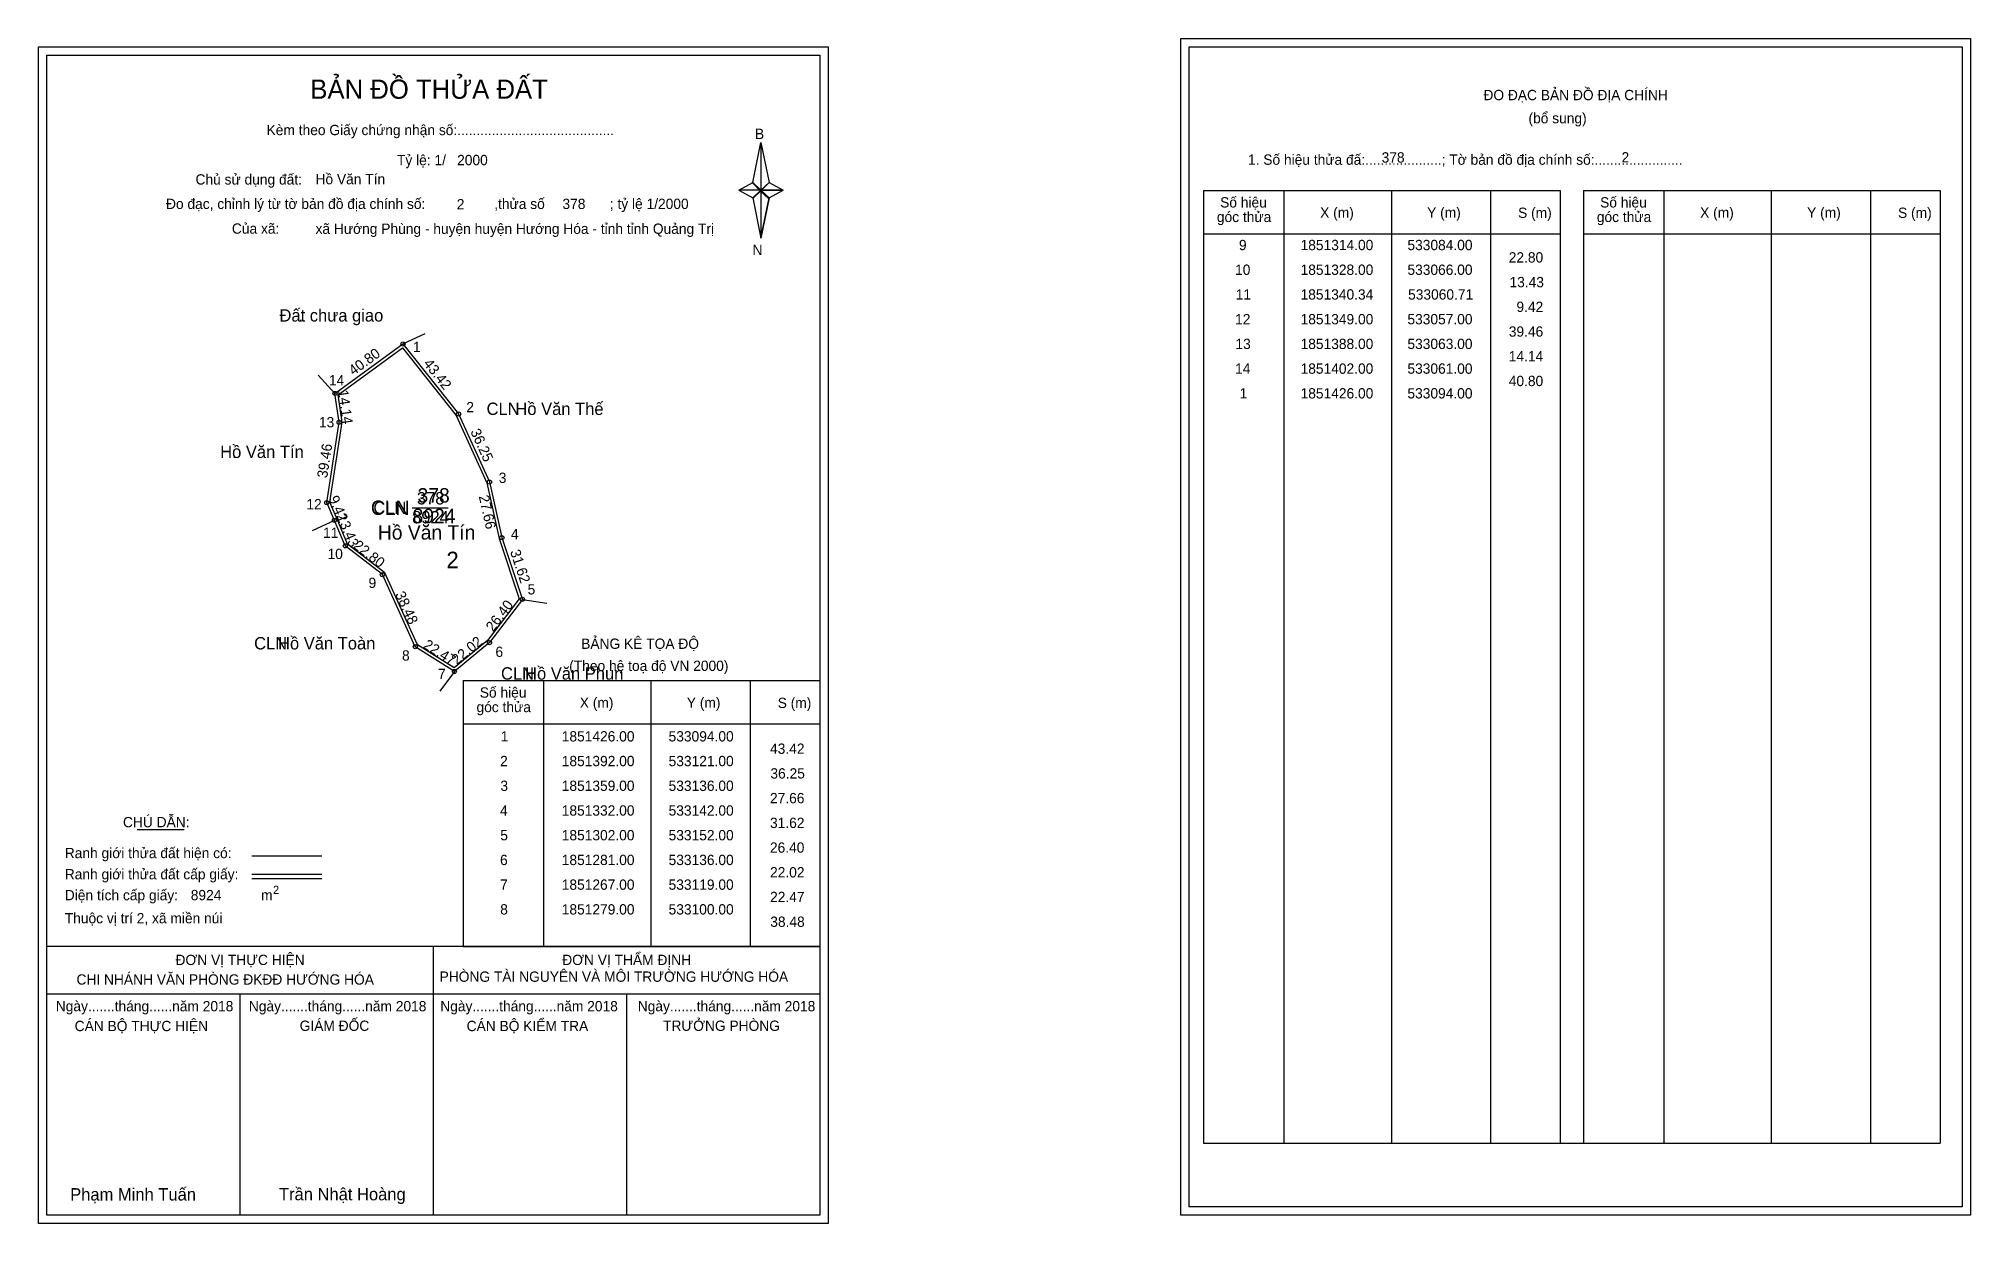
# Model space of a CAD drawing. Extents: x 532917 to 533855, y 1850999 to 1851574.
import ezdxf

# ---------------------------------------------------------------- set-up
doc = ezdxf.new("R2010")
doc.units = 0
for name, color, linetype in [('Level 1', 7, 'Continuous'), ('Level 10', 7, 'Continuous'), ('Level 11', 7, 'Continuous'), ('Level 13', 7, 'Continuous'), ('Level 2', 7, 'Continuous'), ('Level 27', 7, 'Continuous'), ('Level 3', 7, 'Continuous'), ('Level 36', 7, 'Continuous'), ('Level 4', 7, 'Continuous'), ('Level 49', 7, 'Continuous'), ('Level 5', 7, 'Continuous'), ('Level 53', 7, 'Continuous'), ('Level 55', 7, 'Continuous'), ('Level 6', 7, 'Continuous'), ('Level 60', 7, 'Continuous'), ('Level 63', 7, 'Continuous'), ('Level 7', 7, 'Continuous'), ('Level 9', 7, 'Continuous')]:
    doc.layers.add(name, color=color, linetype=linetype)

msp = doc.modelspace()

# ---------------------------------------------------------------- linework, layer by layer
at = {"layer": 'Level 1'}
for p, q in [((532921.09, 1851566.23), (532921.09, 1851566.23)), ((533475.74, 1851570.23), (533475.74, 1851570.23)), ((533263.94, 1851504.46), (533267.87, 1851523.74)), ((533267.87, 1851523.74), (533267.87, 1851500.69)), ((533267.87, 1851523.74), (533271.81, 1851504.46)), ((533257.05, 1851500.69), (533263.94, 1851504.46)), ((533263.94, 1851504.46), (533267.87, 1851500.69)), ((533267.58, 1851500.26), (533263.94, 1851504.02)), ((533267.87, 1851500.69), (533263.94, 1851497.01)), ((533267.58, 1851500.26), (533263.94, 1851496.57)), ((533263.94, 1851496.57), (533267.58, 1851500.26)), ((533263.94, 1851497.01), (533267.87, 1851477.29)), ((533271.51, 1851504.02), (533267.58, 1851500.26)), ((533267.58, 1851500.26), (533271.51, 1851504.02)), ((533271.51, 1851496.57), (533267.58, 1851500.26)), ((533271.81, 1851504.46), (533267.87, 1851500.69)), ((533267.87, 1851500.69), (533267.87, 1851477.29)), ((533267.87, 1851500.69), (533278.69, 1851500.69)), ((533267.87, 1851500.69), (533271.81, 1851497.01)), ((533271.81, 1851497.01), (533267.87, 1851477.29)), ((533271.81, 1851497.01), (533278.69, 1851500.69)), ((533482.8, 1851500.52), (533656.01, 1851500.52)), ((533521.98, 1851037.99), (533521.98, 1851500.52)), ((533574.13, 1851037.99), (533574.13, 1851500.52)), ((533622.07, 1851500.52), (533622.07, 1851037.99)), ((533656.01, 1851500.52), (533656.01, 1851037.99)), ((533667.32, 1851500.52), (533840.52, 1851500.52)), ((533706.5, 1851037.99), (533706.5, 1851500.52)), ((533758.64, 1851037.99), (533758.64, 1851500.52)), ((533806.59, 1851500.52), (533806.59, 1851037.99)), ((533840.52, 1851500.52), (533840.52, 1851037.99)), ((533482.8, 1851479.46), (533656.01, 1851479.46)), ((533667.32, 1851479.46), (533840.52, 1851479.46)), ((533123.28, 1851262.57), (533296.48, 1851262.57)), ((533162.46, 1851133.52), (533162.46, 1851262.57)), ((533214.6, 1851133.52), (533214.6, 1851262.57)), ((533262.55, 1851262.57), (533262.55, 1851133.52)), ((533123.28, 1851241.52), (533296.48, 1851241.52)), ((532964.93, 1851190.36), (532987.73, 1851190.36)), ((533020.66, 1851177.55), (533054.68, 1851177.55)), ((533020.66, 1851168.65), (533054.68, 1851168.65)), ((533020.66, 1851166.46), (533054.68, 1851166.46)), ((533134.75, 1851133.52), (532921.09, 1851133.52)), ((533296.48, 1851133.52), (533086.8, 1851133.52)), ((533108.79, 1851003.08), (533108.79, 1851133.52)), ((533123.28, 1851133.52), (533296.48, 1851133.52)), ((533296.49, 1851110.42), (532921.09, 1851110.42)), ((533014.94, 1851003.08), (533014.94, 1851110.42)), ((533202.64, 1851003.08), (533202.64, 1851110.42)), ((533482.8, 1851037.99), (533840.52, 1851037.99)), ((533296.48, 1851003.08), (533296.48, 1851003.08)), ((533851.14, 1851007.08), (533851.14, 1851007.08))]:
    msp.add_line(p, q, dxfattribs=at)
for points in [[(533263.94, 1851504.46), (533267.87, 1851523.74), (533267.87, 1851500.69)], [(533257.05, 1851500.69), (533263.94, 1851497.01), (533267.87, 1851500.69)], [(533267.87, 1851500.69), (533271.81, 1851504.46), (533278.69, 1851500.69)], [(533267.87, 1851500.69), (533267.87, 1851477.29), (533271.81, 1851497.01)]]:
    msp.add_lwpolyline(points, close=True, dxfattribs=at)
at = {"layer": 'Level 10'}
for points in [[(533061, 1851402), (533094, 1851426), (533121, 1851392), (533136, 1851359), (533142, 1851332), (533152, 1851302), (533136, 1851281), (533119, 1851267), (533100, 1851279), (533084, 1851314), (533066, 1851328), (533060.71, 1851340.34), (533057, 1851349), (533063, 1851388)], [(533062.51, 1851401.36), (533093.74, 1851424.08), (533119.8, 1851391.26), (533134.67, 1851358.55), (533140.65, 1851331.63), (533150.44, 1851302.26), (533134.98, 1851281.98), (533118.89, 1851268.72), (533101.1, 1851279.96), (533085.13, 1851314.89), (533067.14, 1851328.88), (533062, 1851340.89), (533058.44, 1851349.18), (533064.42, 1851387.99)]]:
    msp.add_lwpolyline(points, close=True, dxfattribs=at)
at = {"layer": 'Level 11'}
for centre in [(533094, 1851426), (533061, 1851402), (533061, 1851402), (533063, 1851388), (533121, 1851392), (533136, 1851359), (533057, 1851349), (533060.71, 1851340.34), (533066, 1851328), (533142, 1851332), (533084, 1851314), (533152, 1851302), (533136, 1851281), (533100, 1851279), (533119, 1851267)]:
    msp.add_circle(centre, 1, dxfattribs=at)
at = {"layer": 'Level 27'}
for p, q in [((533094, 1851426), (533104.84, 1851431.15)), ((533061, 1851402), (533052.82, 1851410.78)), ((533060.71, 1851340.34), (533049.87, 1851335.2)), ((533152, 1851302), (533163.85, 1851300.09)), ((533119, 1851267), (533111.84, 1851257.37))]:
    msp.add_line(p, q, dxfattribs=at)
at = {"layer": 'Level 3'}
for p, q in [((533482.8, 1851500.52), (533482.8, 1851037.99)), ((533667.32, 1851500.52), (533667.32, 1851037.99)), ((533123.28, 1851262.57), (533123.28, 1851133.52))]:
    msp.add_line(p, q, dxfattribs=at)
at = {"layer": 'Level 63'}
for points in [[(533471.74, 1851574.23), (533855.14, 1851574.23), (533855.14, 1851003.08), (533471.74, 1851003.08)], [(532917.09, 1851570.23), (533300.49, 1851570.23), (533300.49, 1850999.08), (532917.09, 1850999.08)], [(532921.09, 1851566.23), (533296.49, 1851566.23), (533296.49, 1851003.08), (532921.09, 1851003.08)], [(533475.74, 1851570.23), (533851.14, 1851570.23), (533851.14, 1851007.08), (533475.74, 1851007.08)]]:
    msp.add_lwpolyline(points, close=True, dxfattribs=at)
at = {"layer": 'Level 9'}
msp.add_line((533098.42, 1851346.5), (533115.88, 1851346.5), dxfattribs=at)

# ---------------------------------------------------------------- texts
at = {"layer": 'Level 1'}
for s, height, p in [('BẢN ĐỒ THỬA ĐẤT', 9.3313, (533049.02, 1851545.04)), ('ĐO ĐẠC BẢN ĐỒ ĐỊA CHÍNH', 5, (533618.69, 1851544.35)), ('(bổ sung)', 5, (533640.57, 1851533.11)), ('Kèm theo Giấy chứng nhận số:.........................................', 5, (533027.79, 1851527.38)), ('B', 5, (533264.96, 1851525.5)), ('1. Số hiệu thửa đấ:....................; Tờ bản đồ địa chính số:.......................', 5, (533504.35, 1851512.99)), ('Chủ sử dụng đất:', 5, (532993.27, 1851503.39)), ('Đo đạc, chỉnh lý từ tờ bản đồ địa chính số:                  ,thửa số                 ; tỷ lệ 1/2000', 5, (532978.95, 1851491.53)), ('Số hiệu', 5, (533490.83, 1851492.25)), ('Số hiệu', 5, (533675.35, 1851492.25)), ('góc thửa', 5, (533489.25, 1851485.19)), ('X (m)', 5, (533539.4, 1851487.3)), ('Y (m)', 5, (533591.35, 1851487.3)), ('S (m)', 5, (533635.51, 1851487.2)), ('góc thửa', 5, (533673.76, 1851485.19)), ('X (m)', 5, (533723.91, 1851487.3)), ('Y (m)', 5, (533775.87, 1851487.3)), ('S (m)', 5, (533820.02, 1851487.2)), ('Của xã:', 5, (533010.95, 1851479.53)), ('N', 5, (533263.76, 1851469.16)), ('BẢNG KÊ TỌA ĐỘ', 5, (533180.55, 1851277.98)), ('(Theo hệ toạ độ VN 2000)', 5, (533174.74, 1851267.26)), ('góc thửa', 5, (533129.73, 1851247.25)), ('Số hiệu', 5, (533131.31, 1851254.31)), ('X (m)', 5, (533179.87, 1851249.36)), ('Y (m)', 5, (533231.83, 1851249.36)), ('S (m)', 5, (533275.98, 1851249.26)), ('CHÚ DẪN:', 5, (532958.05, 1851191.37)), ('Ranh giới thửa đất hiện có:', 5, (532929.79, 1851176.37)), ('Ranh giới thửa đất cấp giấy:', 5, (532929.79, 1851166.09)), ('Diện tích cấp giấy:', 5, (532929.79, 1851155.93)), ('m', 5, (533025.1, 1851155.97)), ('2', 4, (533030.89, 1851158.99)), ('Thuộc vị trí 2, xã miền núi', 5, (532929.79, 1851144.73)), ('ĐƠN VỊ THỰC HIỆN', 5, (532983.56, 1851124.49)), ('ĐƠN VỊ THẨM ĐỊNH', 5, (533171.36, 1851124.49)), ('CHI NHÁNH VĂN PHÒNG ĐKĐĐ HƯỚNG HÓA', 5, (532935.47, 1851114.97)), ('PHÒNG TÀI NGUYÊN VÀ MÔI TRƯỜNG HƯỚNG HÓA', 5, (533111.81, 1851116.35)), ('Ngày.......tháng......năm 2018', 5, (532925.42, 1851102.02)), ('Ngày.......tháng......năm 2018', 5, (533019.17, 1851102.02)), ('Ngày.......tháng......năm 2018', 5, (533112.12, 1851102.02)), ('Ngày.......tháng......năm 2018', 5, (533208.03, 1851102.02)), ('CÁN BỘ THỰC HIỆN', 5, (532934.59, 1851092.39)), ('GIÁM ĐỐC', 5, (533043.85, 1851092.51)), ('CÁN BỘ KIỂM TRA', 5, (533124.93, 1851092.39)), ('TRƯỞNG PHÒNG', 5, (533220.31, 1851092.51)), ('Phạm Minh Tuấn', 6, (532932.41, 1851010.16)), ('Trần Nhật Hoàng', 6, (533033.79, 1851010.26))]:
    msp.add_text(s, height=height, dxfattribs=at).set_placement(p)
at = {"layer": 'Level 11'}
msp.add_text('Tỷ lệ: 1/', height=5, dxfattribs=at).set_placement((533091.1, 1851512.75))
at = {"layer": 'Level 13'}
for s, p in [('CLN', (533079.63, 1851343.5)), ('378', (533100.75, 1851348.1)), ('8924', (533098.44, 1851338.9))]:
    msp.add_text(s, height=6, dxfattribs=at).set_placement(p)
at = {"layer": 'Level 2'}
msp.add_text('Hồ Văn Tín', height=7, dxfattribs=at).set_placement((533081.81, 1851331.02))
at = {"layer": 'Level 3'}
msp.add_text('CLN', height=7, dxfattribs=at).set_placement((533078.42, 1851343))
at = {"layer": 'Level 36'}
for s, p in [('.', (533043.3, 1851436.88)), ('CLN', (533134.61, 1851391.53)), ('.', (533011.02, 1851370.67)), ('CLN', (533021.73, 1851277.7)), ('CLN', (533141.62, 1851263.05))]:
    msp.add_text(s, height=6, dxfattribs=at).set_placement(p)
at = {"layer": 'Level 4'}
msp.add_text('378', height=7, dxfattribs=at).set_placement((533101.1, 1851349))
at = {"layer": 'Level 49'}
for s, rotation, p in [('40.80', 36.02737, (533069.94, 1851410.48)), ('43.42', 308.45371, (533103.68, 1851416.38)), ('14.14', 278.1301, (533062.43, 1851403.33)), ('36.25', 294.44395, (533126.62, 1851383.51)), ('39.46', 81.25384, (533057.18, 1851360.67)), ('9.42', 293.19061, (533057.84, 1851351.1)), ('27.66', 282.52881, (533130.79, 1851352.04)), ('13.43', 293.20419, (533061.67, 1851342.16)), ('22.80', 322.12502, (533069.53, 1851327.28)), ('31.62', 288.43495, (533145.94, 1851325.24)), ('38.48', 294.56717, (533090.09, 1851304.53)), ('26.40', 52.69605, (533137.77, 1851285.96)), ('22.47', 327.72436, (533103.47, 1851278.7)), ('22.02', 39.47246, (533120.19, 1851270.05))]:
    msp.add_text(s, height=5, rotation=rotation, dxfattribs=at).set_placement(p)
at = {"layer": 'Level 5'}
msp.add_text('8924', height=7, dxfattribs=at).set_placement((533098.67, 1851339))
at = {"layer": 'Level 53'}
for s, p in [('9', (533499.95, 1851471.54)), ('1851314.00', (533529.89, 1851471.54)), ('533084.00', (533581.78, 1851471.54)), ('22.80', (533630.98, 1851465.54)), ('10', (533498.08, 1851459.54)), ('1851328.00', (533529.89, 1851459.54)), ('533066.00', (533581.78, 1851459.54)), ('11', (533498.4, 1851447.54)), ('1851340.34', (533529.88, 1851447.54)), ('533060.71', (533582.1, 1851447.54)), ('13.43', (533631.34, 1851453.54)), ('12', (533498.1, 1851435.54)), ('1851349.00', (533529.89, 1851435.54)), ('533057.00', (533581.78, 1851435.54)), ('9.42', (533634.72, 1851441.54)), ('39.46', (533631, 1851429.54)), ('13', (533498.26, 1851423.54)), ('1851388.00', (533529.89, 1851423.54)), ('533063.00', (533581.78, 1851423.54)), ('14.14', (533630.98, 1851417.54)), ('14', (533498.08, 1851411.54)), ('1851402.00', (533529.89, 1851411.54)), ('533061.00', (533581.78, 1851411.54)), ('1', (533500.25, 1851399.54)), ('1851426.00', (533529.89, 1851399.54)), ('533094.00', (533581.78, 1851399.54)), ('40.80', (533630.98, 1851405.54)), ('1', (533141.48, 1851233.02)), ('1851426.00', (533171.12, 1851233.02)), ('533094.00', (533223, 1851233.02)), ('2', (533141.18, 1851221.02)), ('1851392.00', (533171.12, 1851221.02)), ('533121.00', (533223, 1851221.02)), ('43.42', (533272.26, 1851227.02)), ('36.25', (533272.44, 1851215.02)), ('3', (533141.33, 1851209.02)), ('1851359.00', (533171.12, 1851209.02)), ('533136.00', (533223, 1851209.02)), ('27.66', (533272.23, 1851203.02)), ('4', (533141.15, 1851197.02)), ('1851332.00', (533171.12, 1851197.02)), ('533142.00', (533223, 1851197.02)), ('5', (533141.27, 1851185.02)), ('1851302.00', (533171.12, 1851185.02)), ('533152.00', (533223, 1851185.02)), ('31.62', (533272.26, 1851191.02)), ('6', (533141.16, 1851173.02)), ('1851281.00', (533171.12, 1851173.02)), ('533136.00', (533223, 1851173.02)), ('26.40', (533272.21, 1851179.02)), ('22.02', (533272.26, 1851167.02)), ('7', (533141.19, 1851161.02)), ('1851267.00', (533171.12, 1851161.02)), ('533119.00', (533223, 1851161.02)), ('22.47', (533272.28, 1851155.02)), ('8', (533141.23, 1851149.02)), ('1851279.00', (533171.12, 1851149.02)), ('533100.00', (533223, 1851149.02)), ('38.48', (533272.37, 1851143.02))]:
    msp.add_text(s, height=5, dxfattribs=at).set_placement(p)
at = {"layer": 'Level 55'}
for s, height, p in [('377', 0.22, (533093.76, 1851425.78)), ('1', 0.8, (533093.78, 1851426)), ('0', 0.22, (533093.92, 1851425.78)), ('0', 0.22, (533093.92, 1851425.78)), ('14', 0.8, (533060.43, 1851402)), ('0', 0.22, (533060.92, 1851401.78)), ('0', 0.22, (533060.92, 1851401.78)), ('0', 0.22, (533060.92, 1851401.78)), ('0', 0.22, (533060.92, 1851401.78)), ('13', 0.8, (533062.46, 1851388)), ('0', 0.22, (533062.92, 1851387.78)), ('0', 0.22, (533062.92, 1851387.78)), ('377', 0.22, (533120.76, 1851391.78)), ('2', 0.8, (533120.73, 1851392)), ('377', 0.22, (533135.76, 1851358.78)), ('3', 0.8, (533135.75, 1851359)), ('12', 0.8, (533056.43, 1851349)), ('0', 0.22, (533056.92, 1851348.78)), ('0', 0.22, (533056.92, 1851348.78)), ('11', 0.8, (533060.19, 1851340.34)), ('388', 0.22, (533060.48, 1851340.12)), ('0', 0.22, (533060.63, 1851340.12)), ('0', 0.22, (533060.63, 1851340.12)), ('10', 0.8, (533065.43, 1851328)), ('388', 0.22, (533065.77, 1851327.78)), ('4', 0.8, (533141.72, 1851332)), ('377', 0.22, (533141.76, 1851331.78)), ('9', 0.8, (533083.73, 1851314)), ('388', 0.22, (533083.77, 1851313.78)), ('377', 0.22, (533151.76, 1851301.78)), ('392', 0.22, (533151.76, 1851301.78)), ('5', 0.8, (533151.74, 1851302)), ('392', 0.22, (533135.76, 1851280.78)), ('6', 0.8, (533135.73, 1851281)), ('8', 0.8, (533099.74, 1851279)), ('388', 0.22, (533099.77, 1851278.78)), ('392', 0.22, (533118.76, 1851266.78)), ('388', 0.22, (533118.77, 1851266.78)), ('7', 0.8, (533118.73, 1851267))]:
    msp.add_text(s, height=height, dxfattribs=at).set_placement(p)
at = {"layer": 'Level 6'}
for s, p in [('2000', (533120.3, 1851512.79)), ('378', (533569.25, 1851514.07)), ('2', (533685.74, 1851514.11)), ('Hồ Văn Tín', (533051.54, 1851503.53)), ('2', (533120.14, 1851491.35)), ('378', (533171.46, 1851491.51)), ('xã Hướng Phùng - huyện huyện Hướng Hóa - tỉnh tỉnh Quảng Trị', (533051.56, 1851479.45)), ('8924', (532990.97, 1851155.94))]:
    msp.add_text(s, height=5, dxfattribs=at).set_placement(p)
at = {"layer": 'Level 60'}
for s, p in [('Đất chưa giao', (533034.04, 1851436.88)), ('Hồ Văn Thế', (533148.6, 1851391.53)), ('Hồ Văn Tín', (533005.25, 1851370.67)), ('Hồ Văn Toàn', (533033.34, 1851277.7)), ('Hồ Văn Phun', (533153.31, 1851263.05))]:
    msp.add_text(s, height=6, dxfattribs=at).set_placement(p)
at = {"layer": 'Level 7'}
msp.add_text('2', height=8, dxfattribs=at).set_placement((533115.13, 1851317.15))
at = {"layer": 'Level 9'}
for s, p in [('1', (533098.84, 1851422.05)), ('14', (533058.05, 1851405.87)), ('2', (533124.77, 1851392.84)), ('13', (533053.21, 1851385.53)), ('3', (533140.53, 1851358.53)), ('12', (533047.11, 1851345.7)), ('11', (533055.2, 1851331.85)), ('4', (533146.45, 1851331.21)), ('10', (533057.37, 1851321.59)), ('9', (533077.29, 1851307.53)), ('5', (533154.54, 1851304.38)), ('8', (533093.55, 1851272.29)), ('6', (533138.91, 1851274.06)), ('7', (533111.03, 1851263.33))]:
    msp.add_text(s, height=5, dxfattribs=at).set_placement(p)

doc.saveas('drawing.dxf')
